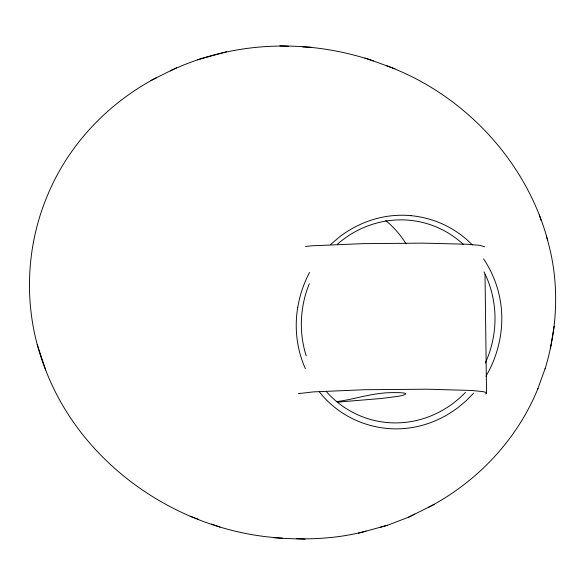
<?xml version="1.0" encoding="UTF-8"?>
<svg xmlns="http://www.w3.org/2000/svg" width="585" height="585" viewBox="0 0 585 585"><rect width="100%" height="100%" fill="white"/><g stroke="black" fill="none" stroke-linecap="round" stroke-linejoin="round"><path stroke-width="0.88" d="M545.044 368.879C558.251 325.94 559.626 279.074 546.288 236.004M485.023 274.402L486.53 393.076L485.616 393.954M297.758 307.344C294.847 324.565 296.12 342.466 301.641 359.044A109.812 103.925 -74.5 0 0 305.37 368.718M550.448 348.367L554.192 326.24M428.505 507.305C476.929 482.069 516.738 440.074 537.586 389.413L537.959 388.352M537.586 389.413L545.118 368.645M485.938 376.279L488.504 371.68A109.812 103.925 -74.5 0 0 500.285 336.763C503.195 319.542 501.923 301.641 496.402 285.063A109.812 103.925 -74.5 0 0 483.583 258.877M473.631 393.208L466.34 400.637L458.399 407.306A111.216 105.249 -74.5 0 1 426.743 423.971C413.968 428.154 400.345 429.712 386.963 428.432A111.216 105.249 -74.5 0 1 353.355 419.087C340.229 412.783 328.529 403.511 319.505 392.082M330.459 244.676L339.644 236.801A111.216 105.249 -74.5 0 1 371.299 220.136C384.074 215.953 397.698 214.395 411.079 215.675M156.495 77.695C108.071 102.931 68.262 144.926 47.414 195.587C24.175 250.746 23.429 314.452 45.674 370.034C82.69 466.347 180.37 532.452 282.423 538.134M170.279 70.873C233.196 41.089 307.812 38.456 373.427 60.979M380.213 527.29L387.519 525.257L408.388 517.294L414.721 514.127M150.681 80.606L176.612 67.706M408.388 517.294L434.319 504.394M226.644 51.758L197.481 59.743M273.597 537.695C304.485 540.109 336.046 539.246 366.093 531.092M358.356 533.242L387.519 525.257M298.438 393.639L311.973 392.038A42.603 1.952 -0.7 0 1 314.467 391.84L364.652 389.734L427.094 389.208L471.43 390.451L482.786 391.592L485.645 392.308L486.53 393.076M305.502 246.431L310.116 245.971A42.603 1.952 -0.7 0 1 312.617 245.773L362.795 243.66L423.035 243.126L467.678 244.259L479.927 245.364L484.607 246.775M338.357 402.063L381.588 398.458L398.385 396.286A241.663 11.056 -0.7 0 0 402.392 395.445C415.708 391.57 384.25 392.63 383.409 393.098C368.192 394.385 353.596 399.226 338.518 401.398A617.467 28.248 -0.7 0 1 336.96 401.646M302.577 46.866L311.403 47.305M279.901 45.864L288.537 46.295M296.463 538.705L305.099 539.136M386.553 65.739C463.773 94.295 526.237 160.729 547.743 240.523M190.074 516.262L198.447 519.261M211.573 524.021L219.997 527.041M365.003 57.959L394.926 68.737M472.402 245.02C464.475 236.749 455.006 230 444.688 225.02A111.216 105.249 -74.5 0 0 411.079 215.675M37.257 344.477L45.674 370.034M539.326 214.966L541.008 220.172M337.413 244.179A101.9 96.43 -74.5 0 1 463.437 244.471M484.036 271.915A101.9 96.43 -74.5 0 1 485.265 363.146M465.463 392.359A101.9 96.43 -74.5 0 1 326.752 392.038M306.204 355.892A101.9 96.43 -74.5 0 1 309.326 283.688M385.734 220.516A101.9 96.43 -74.5 0 1 406.129 243.938M297.758 307.344A109.812 103.925 -74.5 0 1 309.538 272.427"/></g></svg>
